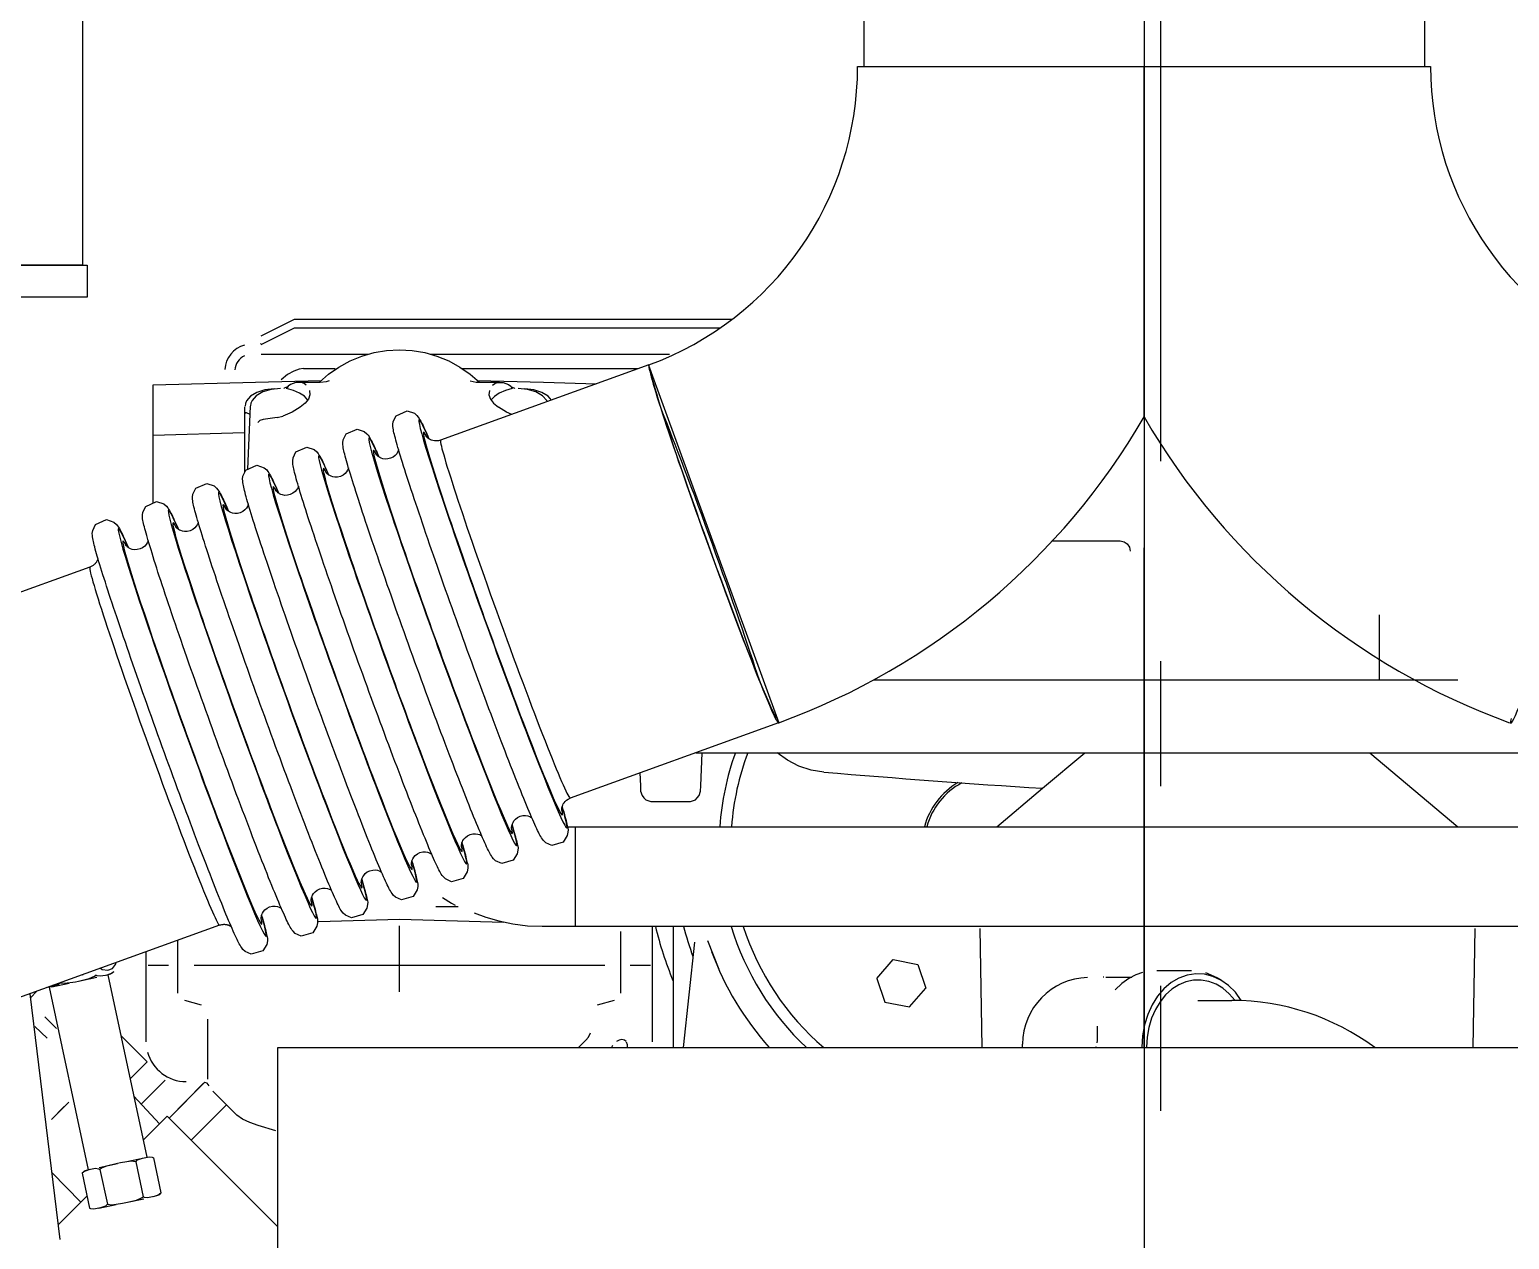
# Model space of a CAD drawing. Extents: x 33214 to 95067, y 8279 to 51908.
# Drawn here: x 63756.9 to 64201, y 12993.3 to 13356.5 of the extents above; entities that cross this region are included whole.
import ezdxf

# ---------------------------------------------------------------- set-up
doc = ezdxf.new("R2010")
doc.units = 0
doc.header["$LTSCALE"] = 300
doc.header["$MEASUREMENT"] = 0
doc.linetypes.add('DASHDOT', pattern=[1, 0.5, -0.25, 0, -0.25])
doc.linetypes.add('PHANTOM', pattern=[2.1, 1.25, -0.2, 0.125, -0.2, 0.125, -0.2])
doc.layers.get('0').update_dxf_attribs({"linetype": 'CONTINUOUS'})
for name, color, linetype in [('GENERATORSETT', 1, 'CONTINUOUS'), ('S0CO1', 1, 'CONTINUOUS'), ('S0PH1', 1, 'PHANTOM')]:
    doc.layers.add(name, color=color, linetype=linetype)

# ---------------------------------------------------------------- blocks, each defined once
blk = doc.blocks.new('HOVEDMOTOR-CENTER')
at = {"color": 1, "linetype": 'Continuous'}
for p, q in [((110, 997.5), (120, 1002.5)), ((110, 994.9), (120, 999.9)), ((120, 1002.5), (251.39, 1002.5)), ((120, 999.9), (247.77, 999.9)), ((110, 992), (142.04, 992)), ((160.91, 992), (232.5, 992)), ((122.67, 987.66), (132.17, 987.66)), ((170.39, 987.66), (223.16, 987.66)), ((77.57, 982.76), (108.27, 983.56)), ((77.57, 967.72), (77.57, 982.76)), ((108.27, 983.56), (128, 984.07)), ((121.41, 983.58), (127.74, 983.58)), ((174.95, 984.07), (194.68, 983.56)), ((175.21, 983.58), (181.54, 983.58)), ((194.68, 983.56), (210.68, 983.14)), ((105.12, 956.49), (105.12, 976.16)), ((105.97, 957.46), (106.8, 976.43)), ((77.57, 967.72), (104.86, 968.47)), ((77.57, 948.54), (77.57, 967.72)), ((77.57, 947.31), (77.57, 948.54)), ((347.49, 935.95), (367.81, 935.95)), ((445.62, 894.23), (445.62, 913.77)), ((293.85, 894.23), (469.16, 894.23)), ((240.44, 872.36), (503.02, 872.36)), ((241.96, 862.44), (242.33, 872.36)), ((344.53, 861.68), (357.23, 872.36)), ((442.78, 872.36), (469.21, 850.15)), ((223.66, 866.28), (223.8, 862.44)), ((330.79, 850.15), (344.51, 861.68)), ((226.9, 857.76), (238.86, 857.76)), ((201.93, 850.15), (548.24, 850.15)), ((162.39, 826.19), (169.11, 826.19)), ((127.21, 821.72), (151.48, 822.35)), ((151.48, 822.35), (182.78, 821.53)), ((151.48, 808.61), (151.48, 820.35)), ((194.36, 820.24), (581.42, 820.24)), ((217.98, 808.61), (217.98, 818.66)), ((227.48, 808.61), (227.48, 820.24)), ((233.72, 783.86), (233.72, 820.24)), ((325.66, 819.55), (326.25, 783.86)), ((473.76, 783.86), (474.34, 819.55)), ((84.98, 808.61), (84.98, 816.08)), ((236.78, 783.86), (240.11, 815.53)), ((244, 815.94), (247.37, 807.39)), ((75.48, 808.61), (75.48, 812.64)), ((75.48, 802.69), (75.48, 808.61)), ((76.08, 808.61), (82.18, 808.61)), ((84.98, 800.15), (84.98, 808.61)), ((89.84, 808.61), (151.48, 808.61)), ((89.84, 808.61), (151.48, 808.61)), ((151.48, 800.61), (151.48, 808.61)), ((151.48, 808.61), (213.11, 808.61)), ((151.48, 808.61), (213.11, 808.61)), ((217.98, 800.15), (217.98, 808.61)), ((220.77, 808.61), (225.83, 808.61)), ((220.77, 808.61), (226.86, 808.61)), ((227.48, 802.69), (227.48, 808.61)), ((294.76, 804.59), (299.69, 810.25)), ((299.69, 810.25), (307.05, 808.82)), ((307.05, 808.82), (309.5, 801.72)), ((55.18, 803.81), (60.63, 804.97)), ((56.34, 805.62), (56.59, 805.8)), ((63.98, 805.68), (75.62, 750.91)), ((294.76, 804.59), (297.2, 797.49)), ((363.53, 805), (371.31, 805)), ((378.77, 807), (389.24, 807)), ((40.59, 800.01), (49.59, 726.25)), ((40.73, 798.81), (42.7, 800.77)), ((46.37, 801.94), (58.02, 747.17)), ((47.13, 802.1), (52.32, 803.21)), ((75.48, 785.61), (75.48, 802.69)), ((227.48, 785.61), (227.48, 802.69)), ((304.57, 796.06), (309.5, 801.72)), ((86.93, 798.09), (92.02, 796.72)), ((210.93, 796.72), (216.02, 798.09)), ((297.2, 797.49), (304.57, 796.06)), ((391.17, 798), (401.35, 798)), ((45.02, 793.05), (48.59, 789.55)), ((45.02, 793.05), (48.59, 789.55)), ((93.98, 774.32), (93.98, 792.36)), ((42.1, 790.12), (45.71, 786.67)), ((42.1, 790.12), (45.71, 786.67)), ((67.86, 787.44), (75.76, 779.54)), ((67.86, 787.44), (75.76, 779.54)), ((205.21, 783.86), (207.45, 786.1)), ((338.53, 783.86), (338.53, 784.86)), ((70.63, 774.42), (75.76, 779.54)), ((73.97, 766.84), (81.21, 774.08)), ((73.97, 766.84), (81.21, 774.08)), ((82.38, 762.63), (92.93, 773.34)), ((82.38, 762.63), (92.71, 773.19)), ((71.73, 769.25), (79.43, 760.99)), ((95.44, 770.78), (102.68, 763.54)), ((47.08, 762.28), (50.9, 766.1)), ((48.06, 763.27), (52.22, 767.42)), ((88.98, 756.04), (99.58, 766.64)), ((74.52, 756.08), (81.73, 763.28)), ((81.73, 763.28), (115, 730.01)), ((69.68, 749.65), (74.87, 750.75)), ((77.68, 750.69), (79.91, 740.21)), ((47.13, 746.38), (55.85, 737.4)), ((61.36, 747.88), (66.82, 749.04)), ((61.59, 747.27), (63.82, 736.79)), ((72.32, 749.55), (74.55, 739.07)), ((56.22, 746.13), (58.45, 735.65)), ((49.06, 730.61), (57.69, 739.24)), ((69.32, 737.3), (74.77, 738.46)), ((61.27, 735.59), (66.45, 736.69))]:
    blk.add_line(p, q, dxfattribs=at)
at = {"color": 1}
for p, q in [((226.3, 988.8), (163.85, 966.19)), ((226.29, 988.69), (265.35, 881.37)), ((58.59, 928.08), (-3.91, 905.46)), ((265.26, 881.34), (202.76, 858.71)), ((97.49, 820.61), (34.99, 797.98))]:
    blk.add_line(p, q, dxfattribs=at).dxf.unprotected_set("ltscale", 0)
at = {"color": 1, "linetype": 'DASHDOT'}
blk.add_line((375, 783.86), (375, 966.95), dxfattribs=at)
at = {"color": 1}
for p, q in [((115, 583.86), (115, 783.86)), ((115, 783.86), (635, 783.86))]:
    blk.add_line(p, q, dxfattribs=at)
blk.add_lwpolyline([(-260.18, 1018.69), (57.75, 1018.69), (57.75, 1009.12), (-260.18, 1009.12)], close=True, dxfattribs=at)
at = {"color": 1, "linetype": 'Continuous'}
for points in [[(109.82, 995), (110, 995.18)], [(127.48, 983.58), (130.22, 985.97), (133.33, 988.15), (136.67, 989.97), (140.2, 991.42), (143.88, 992.47), (147.65, 993.1), (151.48, 993.32), (155.3, 993.1), (159.08, 992.47), (162.75, 991.42), (166.28, 989.97), (169.62, 988.15), (172.73, 985.97), (175.47, 983.58)], [(122.67, 987.66), (121.35, 987.51), (119.8, 986.95), (117.91, 985.87), (115.99, 984.26)], [(115.79, 981.66), (113.02, 981.4), (110.51, 980.67), (108.52, 979.53), (107.24, 978.09), (106.91, 977.31), (106.8, 976.5)], [(117.85, 982.17), (116.93, 981.8), (116.78, 981.66)], [(123.53, 982.67), (122.87, 983.2), (122.1, 983.5), (120.37, 983.48), (118.75, 982.89), (118.04, 982.38), (117.59, 981.66)], [(123.99, 978.2), (122.95, 979.36), (121.49, 980.35), (119.67, 981.13), (117.59, 981.66)], [(127.74, 983.58), (129.56, 983.79), (130.48, 984.1)], [(172.72, 983.97), (174.53, 983.61), (175.32, 983.58)], [(185.37, 981.66), (183.28, 981.13), (181.46, 980.35), (180, 979.35), (178.96, 978.19)], [(179.42, 982.67), (180.08, 983.2), (180.85, 983.5), (182.58, 983.48), (184.2, 982.89), (184.91, 982.38), (185.37, 981.66)], [(185.1, 982.17), (186.02, 981.8), (186.17, 981.66)], [(195.84, 977.77), (195.71, 978.09), (194.43, 979.53), (192.44, 980.67), (189.93, 981.4), (187.16, 981.66)], [(113.84, 981.58), (111.13, 981.29), (108.7, 980.54), (106.79, 979.41), (105.56, 977.99), (105.24, 977.22), (105.14, 976.43)], [(124.46, 981.1), (124.61, 979.79), (124.18, 978.51), (123.2, 977.26), (121.73, 976.09)], [(178.49, 981.1), (178.34, 979.79), (178.77, 978.51), (179.75, 977.26), (181.22, 976.09)], [(197.17, 978.25), (196.17, 979.41), (194.25, 980.54), (191.82, 981.29), (189.11, 981.58)], [(106.69, 973.92), (105.58, 974.41), (105.21, 974.37), (105.14, 974.22)], [(114.75, 972.99), (110.59, 972.44), (109.62, 972.14), (109, 971.51)], [(114.75, 972.99), (116.45, 973.4)], [(121.73, 976.09), (119.28, 974.64), (116.45, 973.4)], [(185.26, 973.94), (183.67, 974.64), (181.22, 976.09)], [(367.81, 935.95), (368.98, 935.71), (369.96, 935.04), (370.61, 934.04), (370.81, 932.88)], [(278.83, 866.56), (275.03, 867.17), (271.38, 868.37), (267.94, 870.11), (264.82, 872.36)], [(223.8, 862.44), (223.88, 860.79)], [(241.88, 860.79), (241.96, 862.44)], [(223.88, 860.79), (224.34, 859.55), (224.85, 858.78), (225.42, 858.25), (226.9, 857.76)], [(238.86, 857.76), (240.34, 858.25), (240.9, 858.78), (241.42, 859.55), (241.87, 860.79)], [(164.43, 828.91), (167.07, 827.17), (168.18, 826.58)], [(173.96, 824.25), (177.42, 823), (181.3, 821.88), (185.49, 821), (189.89, 820.42), (194.36, 820.24)], [(61.79, 807.68), (62.25, 807.31), (63.93, 807.05), (65.33, 807.58), (66.29, 808.73), (66.43, 809.36)], [(55.18, 803.81), (58.4, 804.58), (59.95, 805.25), (60.41, 805.58)], [(63.22, 805.52), (61.69, 805.26), (60.79, 805.38), (60.41, 805.58)], [(65.77, 806.72), (65.25, 806.17), (63.68, 805.62), (63.23, 805.52)], [(63.54, 805.59), (64.8, 806), (65.77, 806.72)], [(362.87, 804.96), (362.69, 804.97)], [(374.56, 806.33), (372.48, 805.69), (370.38, 804.61), (368.32, 803.1), (366.34, 801.2)], [(404.17, 798), (402.38, 800.43), (400.33, 802.47), (398.06, 804.08), (395.64, 805.21), (393.1, 805.86), (390.52, 805.98), (387.96, 805.6), (385.47, 804.7), (383.12, 803.33), (380.95, 801.5), (379.03, 799.25), (377.39, 796.66), (376.07, 793.76), (375.1, 790.64), (374.52, 787.36), (374.32, 784), (374.33, 783.86)], [(402.28, 798), (400.57, 799.99), (398.66, 801.63), (396.58, 802.88), (394.38, 803.71), (392.12, 804.12), (389.83, 804.08), (387.57, 803.6), (385.39, 802.69), (383.34, 801.37), (381.46, 799.66), (379.79, 797.62), (378.37, 795.27), (377.24, 792.68), (376.41, 789.89), (375.9, 786.98), (375.73, 784), (375.74, 783.86)], [(393.46, 806.33), (396.84, 804.92), (398.15, 804.15)], [(47.13, 802.1), (45.7, 801.86)], [(49.68, 803.3), (49.15, 802.75), (47.59, 802.2), (47.13, 802.1)], [(49.68, 803.3), (51, 803.14), (54.27, 803.62), (55.18, 803.81)], [(207.45, 786.1), (208.23, 786.98), (208.79, 788.31)], [(219.57, 785.62), (219, 786.11), (218.27, 786.27), (217.4, 786.06), (216.6, 785.62)], [(360.96, 786), (361.01, 790.23)], [(215.48, 784.49), (215.18, 783.86)], [(219.56, 785.61), (219.87, 784.78), (219.79, 783.87)], [(360.55, 783.91), (360.62, 784.09)], [(360.56, 783.86), (360.68, 784.13)], [(360.91, 785.27), (360.96, 786)], [(94.38, 772.35), (93.76, 773.13), (93.12, 773.35), (92.93, 773.34)], [(114.43, 758.86), (109.09, 760.44), (106.6, 761.32), (104.39, 762.33), (102.68, 763.54)], [(72.32, 749.55), (72.85, 750.1), (74.41, 750.65), (74.87, 750.75)], [(74.87, 750.75), (76.4, 751.01), (77.31, 750.89), (77.68, 750.69)], [(56.22, 746.13), (56.75, 746.68), (58.32, 747.23), (58.77, 747.33)], [(58.46, 747.26), (57.2, 746.85), (56.22, 746.13)], [(58.78, 747.33), (60.3, 747.59), (61.21, 747.47), (61.59, 747.27)], [(66.82, 749.04), (63.6, 748.27), (62.05, 747.6), (61.59, 747.27)], [(72.32, 749.55), (71, 749.71), (67.73, 749.23), (66.82, 749.04)], [(69.32, 737.3), (72.54, 738.07), (74.09, 738.74), (74.55, 739.07)], [(77.36, 739.01), (75.83, 738.75), (74.92, 738.87), (74.55, 739.07)], [(79.91, 740.21), (79.39, 739.66), (77.82, 739.11), (77.36, 739.01)], [(77.68, 739.08), (78.94, 739.49), (79.91, 740.21)], [(61.27, 735.59), (59.74, 735.33), (58.83, 735.45), (58.45, 735.65)], [(63.82, 736.79), (63.29, 736.24), (61.72, 735.69), (61.27, 735.59)], [(63.82, 736.79), (65.14, 736.63), (68.41, 737.11), (69.32, 737.3)]]:
    blk.add_lwpolyline(points, dxfattribs=at)
at = {"color": 1}
for points in [[(200.34, 856.16), (200.57, 855.35), (200.79, 854.58), (200.99, 853.86), (201.18, 853.19), (201.34, 852.57), (201.49, 851.98), (201.62, 851.44), (201.74, 850.94), (201.84, 850.47), (201.95, 850.08), (202.06, 849.71), (202.11, 849.24), (202.07, 848.55), (201.88, 847.48), (200.68, 845.52), (197.22, 844.53), (195.41, 845.34), (194.75, 845.97), (194.39, 846.42), (194.13, 846.81), (193.89, 847.21), (193.66, 847.61), (193.44, 848.03), (193.21, 848.49), (192.96, 849), (192.7, 849.55), (192.43, 850.14), (192.13, 850.79), (191.83, 851.47), (191.5, 852.21), (191.16, 852.99), (190.81, 853.82), (190.44, 854.7), (190.05, 855.62), (189.65, 856.58), (189.23, 857.59), (188.8, 858.64), (188.36, 859.74), (187.9, 860.87), (187.42, 862.05), (186.94, 863.27), (186.44, 864.53), (185.93, 865.82), (185.4, 867.15), (184.87, 868.52), (184.32, 869.92), (183.77, 871.36), (183.2, 872.83), (182.62, 874.32), (182.04, 875.85), (181.44, 877.41), (180.84, 878.99), (180.23, 880.6), (179.61, 882.23), (178.99, 883.89), (178.36, 885.56), (177.72, 887.26), (177.08, 888.98), (176.44, 890.71), (175.79, 892.45), (175.14, 894.22), (174.48, 895.99), (173.83, 897.77), (173.17, 899.57), (172.51, 901.37), (171.85, 903.17), (171.19, 904.99), (170.53, 906.8), (169.87, 908.62), (169.22, 910.43), (168.57, 912.25), (167.92, 914.06), (167.27, 915.86), (166.63, 917.66), (165.99, 919.45), (165.36, 921.23), (164.73, 923), (164.11, 924.76), (163.5, 926.5), (162.89, 928.23), (162.29, 929.94), (161.7, 931.63), (161.12, 933.3), (160.55, 934.95), (159.99, 936.58), (159.44, 938.18), (158.9, 939.76), (158.38, 941.31), (157.86, 942.83), (157.36, 944.32), (156.86, 945.78), (156.39, 947.2), (155.92, 948.6), (155.47, 949.95), (155.04, 951.28), (154.61, 952.56), (154.21, 953.81), (153.82, 955.02), (153.44, 956.18), (153.08, 957.31), (152.74, 958.39), (152.41, 959.44), (152.11, 960.43), (151.81, 961.39), (151.54, 962.3), (151.28, 963.16), (151.04, 963.98), (150.82, 964.75), (150.61, 965.48), (150.43, 966.16), (150.26, 966.79), (150.11, 967.38), (149.97, 967.93), (149.85, 968.42), (149.75, 968.89), (149.67, 969.33), (149.6, 969.79), (149.55, 970.28), (149.54, 970.85), (149.64, 971.76), (150.52, 973.54), (153.81, 974.99), (155.99, 974.25), (156.75, 973.58), (157.13, 973.11), (157.41, 972.71), (157.64, 972.33), (157.86, 971.93), (158.09, 971.51), (158.32, 971.05), (158.57, 970.55), (158.83, 970.01), (159.1, 969.42), (159.39, 968.79), (159.7, 968.11), (160.02, 967.38), (160.35, 966.6)], [(185.3, 850.71), (185.54, 849.9), (185.76, 849.14), (185.96, 848.42), (186.14, 847.75), (186.31, 847.12), (186.45, 846.54), (186.59, 846), (186.7, 845.49), (186.8, 845.02), (186.91, 844.64), (187.02, 844.27), (187.08, 843.8), (187.04, 843.1), (186.84, 842.04), (185.64, 840.08), (182.18, 839.09), (180.37, 839.9), (179.71, 840.52), (179.35, 840.98), (179.09, 841.37), (178.85, 841.76), (178.62, 842.16), (178.4, 842.59), (178.17, 843.05), (177.93, 843.55), (177.66, 844.1), (177.39, 844.7), (177.1, 845.34), (176.79, 846.03), (176.46, 846.77), (176.13, 847.55), (175.77, 848.38), (175.4, 849.25), (175.01, 850.17), (174.61, 851.14), (174.2, 852.15), (173.76, 853.2), (173.32, 854.29), (172.86, 855.43), (172.39, 856.61), (171.9, 857.83), (171.4, 859.08), (170.89, 860.38), (170.37, 861.71), (169.83, 863.08), (169.29, 864.48), (168.73, 865.91), (168.16, 867.38), (167.59, 868.88), (167, 870.41), (166.41, 871.96), (165.8, 873.55), (165.19, 875.16), (164.58, 876.79), (163.95, 878.44), (163.32, 880.12), (162.69, 881.82), (162.05, 883.53), (161.4, 885.26), (160.75, 887.01), (160.1, 888.77), (159.45, 890.54), (158.79, 892.33), (158.13, 894.12), (157.47, 895.92), (156.81, 897.73), (156.15, 899.54), (155.49, 901.36), (154.84, 903.17), (154.18, 904.99), (153.53, 906.8), (152.88, 908.61), (152.23, 910.42), (151.59, 912.22), (150.95, 914.01), (150.32, 915.79), (149.69, 917.56), (149.07, 919.32), (148.46, 921.06), (147.85, 922.79), (147.26, 924.5), (146.67, 926.19), (146.09, 927.86), (145.52, 929.51), (144.96, 931.14), (144.4, 932.74), (143.87, 934.31), (143.34, 935.86), (142.82, 937.38), (142.32, 938.87), (141.83, 940.33), (141.35, 941.76), (140.88, 943.15), (140.43, 944.51), (140, 945.83), (139.58, 947.12), (139.17, 948.36), (138.78, 949.57), (138.4, 950.74), (138.05, 951.87), (137.7, 952.95), (137.38, 953.99), (137.07, 954.99), (136.78, 955.94), (136.5, 956.85), (136.24, 957.72), (136, 958.54), (135.78, 959.31), (135.58, 960.03), (135.39, 960.71), (135.22, 961.35), (135.07, 961.94), (134.93, 962.49), (134.82, 962.98), (134.71, 963.44), (134.63, 963.89), (134.56, 964.35), (134.52, 964.83), (134.5, 965.41), (134.61, 966.31), (135.48, 968.09), (138.77, 969.54), (140.95, 968.81), (141.71, 968.14), (142.1, 967.67), (142.37, 967.27), (142.61, 966.88), (142.83, 966.49), (143.05, 966.07), (143.28, 965.61), (143.53, 965.11), (143.79, 964.57), (144.06, 963.98), (144.35, 963.34), (144.66, 962.66), (144.98, 961.93), (145.32, 961.16)], [(170.26, 845.27), (170.5, 844.46), (170.72, 843.69), (170.92, 842.97), (171.1, 842.3), (171.27, 841.68), (171.42, 841.1), (171.55, 840.55), (171.66, 840.05), (171.76, 839.58), (171.87, 839.19), (171.98, 838.83), (172.04, 838.36), (172, 837.66), (171.8, 836.6), (170.6, 834.64), (167.14, 833.64), (165.33, 834.45), (164.67, 835.08), (164.31, 835.53), (164.05, 835.93), (163.81, 836.32), (163.59, 836.72), (163.36, 837.15), (163.13, 837.6), (162.89, 838.11), (162.63, 838.66), (162.35, 839.26), (162.06, 839.9), (161.75, 840.59), (161.43, 841.32), (161.09, 842.1), (160.73, 842.93), (160.36, 843.81), (159.98, 844.73), (159.57, 845.69), (159.16, 846.7), (158.73, 847.75), (158.28, 848.85), (157.82, 849.99), (157.35, 851.16), (156.86, 852.38), (156.36, 853.64), (155.85, 854.93), (155.33, 856.27), (154.79, 857.63), (154.25, 859.04), (153.69, 860.47), (153.12, 861.94), (152.55, 863.44), (151.96, 864.96), (151.37, 866.52), (150.76, 868.1), (150.15, 869.71), (149.54, 871.34), (148.91, 873), (148.28, 874.68), (147.65, 876.37), (147.01, 878.09), (146.36, 879.82), (145.71, 881.57), (145.06, 883.33), (144.41, 885.1), (143.75, 886.89), (143.09, 888.68), (142.43, 890.48), (141.77, 892.29), (141.12, 894.1), (140.46, 895.91), (139.8, 897.73), (139.14, 899.54), (138.49, 901.36), (137.84, 903.17), (137.19, 904.97), (136.55, 906.77), (135.91, 908.56), (135.28, 910.35), (134.66, 912.12), (134.04, 913.87), (133.42, 915.62), (132.82, 917.34), (132.22, 919.05), (131.63, 920.75), (131.05, 922.42), (130.48, 924.07), (129.92, 925.69), (129.37, 927.29), (128.83, 928.87), (128.3, 930.42), (127.78, 931.94), (127.28, 933.43), (126.79, 934.89), (126.31, 936.31), (125.85, 937.71), (125.4, 939.07), (124.96, 940.39), (124.54, 941.67), (124.13, 942.92), (123.74, 944.13), (123.37, 945.3), (123.01, 946.42), (122.66, 947.51), (122.34, 948.55), (122.03, 949.55), (121.74, 950.5), (121.46, 951.41), (121.21, 952.27), (120.97, 953.09), (120.74, 953.86), (120.54, 954.59), (120.35, 955.27), (120.18, 955.91), (120.03, 956.5), (119.9, 957.04), (119.78, 957.54), (119.68, 958), (119.59, 958.45), (119.53, 958.9), (119.48, 959.39), (119.46, 959.96), (119.57, 960.87), (120.44, 962.65), (123.74, 964.1), (125.91, 963.36), (126.67, 962.69), (127.06, 962.22), (127.33, 961.82), (127.57, 961.44), (127.79, 961.05), (128.01, 960.62), (128.25, 960.16), (128.49, 959.66), (128.75, 959.12), (129.03, 958.53), (129.32, 957.9), (129.62, 957.22), (129.94, 956.49), (130.28, 955.72)], [(163.85, 966.19), (163.21, 966.02), (162.59, 965.95), (162.02, 965.98), (161.54, 966.08), (161.14, 966.2), (160.82, 966.34), (160.56, 966.48), (160.35, 966.6), (160.18, 966.72), (160.05, 966.83), (159.94, 966.92), (159.85, 967.01), (159.78, 967.08), (159.72, 967.14), (159.67, 967.19), (159.64, 967.24), (159.6, 967.28), (159.58, 967.31), (159.56, 967.34), (159.54, 967.36), (159.53, 967.37), (159.53, 967.38), (159.52, 967.39), (159.52, 967.39)], [(151.24, 963.3), (151.13, 962.98), (150.95, 962.6), (150.66, 962.13), (150.22, 961.63), (149.6, 961.13), (148.81, 960.74), (147.96, 960.54), (147.16, 960.52), (146.5, 960.63), (145.99, 960.8), (145.6, 960.99), (145.31, 961.16), (145.1, 961.32), (144.94, 961.45), (144.81, 961.56), (144.72, 961.66), (144.65, 961.73), (144.6, 961.8), (144.56, 961.85), (144.53, 961.88), (144.51, 961.91), (144.49, 961.93), (144.49, 961.94), (144.48, 961.94)], [(155.22, 839.82), (155.46, 839.01), (155.68, 838.25), (155.88, 837.53), (156.06, 836.86), (156.23, 836.23), (156.38, 835.65), (156.51, 835.11), (156.62, 834.6), (156.72, 834.14), (156.83, 833.75), (156.94, 833.38), (157, 832.91), (156.96, 832.21), (156.76, 831.15), (155.56, 829.19), (152.1, 828.2), (150.29, 829.01), (149.63, 829.64), (149.27, 830.09), (149.01, 830.48), (148.77, 830.87), (148.55, 831.28), (148.33, 831.7), (148.1, 832.16), (147.85, 832.66), (147.59, 833.22), (147.31, 833.81), (147.02, 834.45), (146.71, 835.14), (146.39, 835.88), (146.05, 836.66), (145.69, 837.49), (145.32, 838.36), (144.94, 839.28), (144.54, 840.25), (144.12, 841.26), (143.69, 842.31), (143.24, 843.41), (142.78, 844.54), (142.31, 845.72), (141.82, 846.94), (141.33, 848.2), (140.81, 849.49), (140.29, 850.82), (139.76, 852.19), (139.21, 853.59), (138.65, 855.03), (138.09, 856.49), (137.51, 857.99), (136.92, 859.52), (136.33, 861.08), (135.73, 862.66), (135.12, 864.27), (134.5, 865.9), (133.88, 867.56), (133.25, 869.23), (132.61, 870.93), (131.97, 872.64), (131.33, 874.38), (130.68, 876.12), (130.02, 877.88), (129.37, 879.66), (128.71, 881.44), (128.06, 883.23), (127.4, 885.04), (126.74, 886.84), (126.08, 888.65), (125.42, 890.47), (124.76, 892.28), (124.11, 894.1), (123.45, 895.91), (122.8, 897.72), (122.16, 899.53), (121.51, 901.33), (120.88, 903.12), (120.24, 904.9), (119.62, 906.67), (119, 908.43), (118.38, 910.17), (117.78, 911.9), (117.18, 913.61), (116.59, 915.3), (116.01, 916.97), (115.44, 918.62), (114.88, 920.25), (114.33, 921.85), (113.79, 923.43), (113.26, 924.98), (112.75, 926.5), (112.24, 927.99), (111.75, 929.44), (111.27, 930.87), (110.81, 932.26), (110.36, 933.62), (109.92, 934.94), (109.5, 936.23), (109.09, 937.48), (108.7, 938.68), (108.33, 939.85), (107.97, 940.98), (107.63, 942.06), (107.3, 943.11), (106.99, 944.1), (106.7, 945.06), (106.42, 945.97), (106.17, 946.83), (105.93, 947.65), (105.71, 948.42), (105.5, 949.15), (105.31, 949.83), (105.15, 950.46), (104.99, 951.05), (104.86, 951.6), (104.74, 952.09), (104.64, 952.55), (104.55, 953), (104.49, 953.46), (104.44, 953.95), (104.42, 954.52), (104.53, 955.42), (105.4, 957.21), (108.7, 958.66), (110.87, 957.92), (111.64, 957.25), (112.02, 956.78), (112.3, 956.38), (112.53, 955.99), (112.75, 955.6), (112.97, 955.18), (113.21, 954.72), (113.45, 954.22), (113.71, 953.68), (113.99, 953.09), (114.28, 952.45), (114.58, 951.77), (114.9, 951.05), (115.24, 950.27)], [(136.2, 957.86), (136.09, 957.54), (135.91, 957.15), (135.62, 956.69), (135.19, 956.18), (134.56, 955.69), (133.77, 955.3), (132.92, 955.1), (132.12, 955.08), (131.46, 955.19), (130.95, 955.36), (130.56, 955.54), (130.27, 955.72), (130.06, 955.87), (129.9, 956.01), (129.78, 956.12), (129.68, 956.21), (129.61, 956.29), (129.56, 956.35), (129.52, 956.4), (129.49, 956.44), (129.47, 956.47), (129.45, 956.49), (129.45, 956.5), (129.45, 956.5)], [(140.19, 834.38), (140.42, 833.57), (140.64, 832.81), (140.84, 832.09), (141.03, 831.42), (141.19, 830.79), (141.34, 830.21), (141.47, 829.67), (141.59, 829.16), (141.68, 828.69), (141.8, 828.31), (141.9, 827.94), (141.96, 827.47), (141.92, 826.77), (141.72, 825.71), (140.52, 823.75), (137.06, 822.76), (135.26, 823.57), (134.59, 824.19), (134.24, 824.65), (133.97, 825.04), (133.74, 825.43), (133.51, 825.83), (133.29, 826.26), (133.06, 826.72), (132.81, 827.22), (132.55, 827.77), (132.27, 828.37), (131.98, 829.01), (131.67, 829.7), (131.35, 830.43), (131.01, 831.22), (130.66, 832.05), (130.29, 832.92), (129.9, 833.84), (129.5, 834.8), (129.08, 835.81), (128.65, 836.87), (128.21, 837.96), (127.75, 839.1), (127.27, 840.28), (126.79, 841.49), (126.29, 842.75), (125.78, 844.05), (125.25, 845.38), (124.72, 846.75), (124.17, 848.15), (123.62, 849.58), (123.05, 851.05), (122.47, 852.55), (121.89, 854.08), (121.29, 855.63), (120.69, 857.22), (120.08, 858.82), (119.46, 860.46), (118.84, 862.11), (118.21, 863.79), (117.57, 865.49), (116.93, 867.2), (116.29, 868.93), (115.64, 870.68), (114.99, 872.44), (114.33, 874.21), (113.68, 876), (113.02, 877.79), (112.36, 879.59), (111.7, 881.4), (111.04, 883.21), (110.38, 885.03), (109.72, 886.84), (109.07, 888.66), (108.41, 890.47), (107.76, 892.28), (107.12, 894.09), (106.48, 895.89), (105.84, 897.68), (105.21, 899.46), (104.58, 901.23), (103.96, 902.99), (103.35, 904.73), (102.74, 906.46), (102.14, 908.17), (101.55, 909.86), (100.97, 911.53), (100.4, 913.18), (99.84, 914.8), (99.29, 916.41), (98.75, 917.98), (98.22, 919.53), (97.71, 921.05), (97.2, 922.54), (96.71, 924), (96.23, 925.43), (95.77, 926.82), (95.32, 928.18), (94.88, 929.5), (94.46, 930.79), (94.06, 932.03), (93.67, 933.24), (93.29, 934.41), (92.93, 935.53), (92.59, 936.62), (92.26, 937.66), (91.95, 938.66), (91.66, 939.61), (91.39, 940.52), (91.13, 941.39), (90.89, 942.21), (90.67, 942.98), (90.46, 943.7), (90.28, 944.38), (90.11, 945.02), (89.96, 945.61), (89.82, 946.15), (89.7, 946.65), (89.6, 947.11), (89.52, 947.56), (89.45, 948.02), (89.4, 948.5), (89.38, 949.07), (89.49, 949.98), (90.37, 951.76), (93.66, 953.21), (95.83, 952.48), (96.6, 951.81), (96.98, 951.33), (97.26, 950.93), (97.49, 950.55), (97.71, 950.16), (97.94, 949.74), (98.17, 949.28), (98.42, 948.78), (98.68, 948.23), (98.95, 947.65), (99.24, 947.01), (99.55, 946.33), (99.87, 945.6), (100.2, 944.83)], [(121.16, 952.42), (121.05, 952.1), (120.87, 951.71), (120.59, 951.25), (120.15, 950.74), (119.52, 950.24), (118.73, 949.86), (117.88, 949.65), (117.08, 949.63), (116.42, 949.75), (115.91, 949.92), (115.52, 950.1), (115.24, 950.27), (115.02, 950.43), (114.86, 950.56), (114.74, 950.68), (114.65, 950.77), (114.58, 950.85), (114.52, 950.91), (114.48, 950.96), (114.45, 951), (114.43, 951.02), (114.42, 951.04), (114.41, 951.05), (114.41, 951.06)], [(125.15, 828.94), (125.38, 828.13), (125.6, 827.36), (125.8, 826.64), (125.99, 825.97), (126.15, 825.35), (126.3, 824.76), (126.43, 824.22), (126.55, 823.72), (126.65, 823.25), (126.76, 822.86), (126.87, 822.49), (126.92, 822.02), (126.88, 821.33), (126.69, 820.26), (125.49, 818.31), (122.03, 817.31), (120.22, 818.12), (119.56, 818.75), (119.2, 819.2), (118.94, 819.6), (118.7, 819.99), (118.47, 820.39), (118.25, 820.81), (118.02, 821.27), (117.78, 821.78), (117.51, 822.33), (117.24, 822.92), (116.94, 823.57), (116.64, 824.26), (116.31, 824.99), (115.97, 825.77), (115.62, 826.6), (115.25, 827.48), (114.86, 828.4), (114.46, 829.36), (114.04, 830.37), (113.61, 831.42), (113.17, 832.52), (112.71, 833.66), (112.23, 834.83), (111.75, 836.05), (111.25, 837.31), (110.74, 838.6), (110.21, 839.93), (109.68, 841.3), (109.13, 842.7), (108.58, 844.14), (108.01, 845.61), (107.43, 847.1), (106.85, 848.63), (106.25, 850.19), (105.65, 851.77), (105.04, 853.38), (104.42, 855.01), (103.8, 856.67), (103.17, 858.34), (102.53, 860.04), (101.89, 861.76), (101.25, 863.49), (100.6, 865.24), (99.95, 867), (99.29, 868.77), (98.64, 870.55), (97.98, 872.35), (97.32, 874.15), (96.66, 875.96), (96, 877.77), (95.34, 879.58), (94.69, 881.4), (94.03, 883.21), (93.38, 885.03), (92.73, 886.84), (92.08, 888.64), (91.44, 890.44), (90.8, 892.23), (90.17, 894.01), (89.54, 895.78), (88.92, 897.54), (88.31, 899.29), (87.7, 901.01), (87.1, 902.72), (86.52, 904.41), (85.94, 906.09), (85.36, 907.73), (84.8, 909.36), (84.25, 910.96), (83.71, 912.54), (83.19, 914.09), (82.67, 915.61), (82.17, 917.1), (81.67, 918.56), (81.2, 919.98), (80.73, 921.38), (80.28, 922.73), (79.85, 924.06), (79.42, 925.34), (79.02, 926.59), (78.63, 927.8), (78.25, 928.96), (77.89, 930.09), (77.55, 931.18), (77.23, 932.22), (76.92, 933.22), (76.62, 934.17), (76.35, 935.08), (76.09, 935.94), (75.85, 936.76), (75.63, 937.53), (75.43, 938.26), (75.24, 938.94), (75.07, 939.57), (74.92, 940.17), (74.78, 940.71), (74.66, 941.21), (74.56, 941.67), (74.48, 942.12), (74.41, 942.57), (74.36, 943.06), (74.35, 943.63), (74.46, 944.54), (75.33, 946.32), (78.62, 947.77), (80.8, 947.03), (81.56, 946.36), (81.95, 945.89), (82.22, 945.49), (82.45, 945.11), (82.67, 944.71), (82.9, 944.29), (83.13, 943.83), (83.38, 943.33), (83.64, 942.79), (83.91, 942.2), (84.2, 941.57), (84.51, 940.89), (84.83, 940.16), (85.16, 939.38)], [(106.13, 946.97), (106.02, 946.65), (105.84, 946.26), (105.55, 945.8), (105.11, 945.3), (104.48, 944.8), (103.7, 944.41), (102.84, 944.21), (102.05, 944.19), (101.38, 944.3), (100.87, 944.47), (100.49, 944.66), (100.2, 944.83), (99.98, 944.99), (99.82, 945.12), (99.7, 945.23), (99.61, 945.33), (99.54, 945.4), (99.48, 945.46), (99.44, 945.51), (99.41, 945.55), (99.39, 945.58), (99.38, 945.6), (99.37, 945.61), (99.37, 945.61)], [(110.11, 823.49), (110.35, 822.68), (110.57, 821.92), (110.77, 821.2), (110.95, 820.53), (111.12, 819.9), (111.26, 819.32), (111.4, 818.78), (111.51, 818.27), (111.61, 817.8), (111.72, 817.42), (111.83, 817.05), (111.89, 816.58), (111.85, 815.88), (111.65, 814.82), (110.45, 812.86), (106.99, 811.87), (105.18, 812.68), (104.52, 813.31), (104.16, 813.76), (103.9, 814.15), (103.66, 814.54), (103.43, 814.95), (103.21, 815.37), (102.98, 815.83), (102.74, 816.33), (102.48, 816.88), (102.2, 817.48), (101.91, 818.12), (101.6, 818.81), (101.28, 819.55), (100.94, 820.33), (100.58, 821.16), (100.21, 822.03), (99.82, 822.95), (99.42, 823.92), (99.01, 824.93), (98.57, 825.98), (98.13, 827.07), (97.67, 828.21), (97.2, 829.39), (96.71, 830.61), (96.21, 831.86), (95.7, 833.16), (95.18, 834.49), (94.64, 835.86), (94.1, 837.26), (93.54, 838.7), (92.97, 840.16), (92.4, 841.66), (91.81, 843.19), (91.22, 844.75), (90.61, 846.33), (90, 847.94), (89.39, 849.57), (88.76, 851.22), (88.13, 852.9), (87.5, 854.6), (86.86, 856.31), (86.21, 858.04), (85.56, 859.79), (84.91, 861.55), (84.26, 863.33), (83.6, 865.11), (82.94, 866.9), (82.28, 868.7), (81.62, 870.51), (80.96, 872.32), (80.3, 874.14), (79.65, 875.95), (78.99, 877.77), (78.34, 879.58), (77.69, 881.39), (77.04, 883.2), (76.4, 885), (75.76, 886.79), (75.13, 888.57), (74.5, 890.34), (73.88, 892.1), (73.27, 893.84), (72.66, 895.57), (72.07, 897.28), (71.48, 898.97), (70.9, 900.64), (70.33, 902.29), (69.77, 903.92), (69.22, 905.52), (68.68, 907.09), (68.15, 908.64), (67.63, 910.16), (67.13, 911.65), (66.64, 913.11), (66.16, 914.54), (65.69, 915.93), (65.24, 917.29), (64.81, 918.61), (64.39, 919.9), (63.98, 921.15), (63.59, 922.35), (63.22, 923.52), (62.86, 924.65), (62.51, 925.73), (62.19, 926.77), (61.88, 927.77), (61.59, 928.73), (61.31, 929.64), (61.05, 930.5), (60.81, 931.32), (60.59, 932.09), (60.39, 932.81), (60.2, 933.5), (60.03, 934.13), (59.88, 934.72), (59.75, 935.27), (59.63, 935.76), (59.52, 936.22), (59.44, 936.67), (59.37, 937.13), (59.33, 937.61), (59.31, 938.19), (59.42, 939.09), (60.29, 940.87), (63.58, 942.33), (65.76, 941.59), (66.52, 940.92), (66.91, 940.45), (67.18, 940.05), (67.42, 939.66), (67.64, 939.27), (67.86, 938.85), (68.1, 938.39), (68.34, 937.89), (68.6, 937.35), (68.87, 936.76), (69.16, 936.12), (69.47, 935.44), (69.79, 934.71), (70.13, 933.94)], [(91.09, 941.53), (90.98, 941.21), (90.8, 940.82), (90.51, 940.36), (90.07, 939.85), (89.45, 939.36), (88.66, 938.97), (87.81, 938.77), (87.01, 938.75), (86.35, 938.86), (85.83, 939.03), (85.45, 939.21), (85.16, 939.39), (84.95, 939.54), (84.79, 939.68), (84.66, 939.79), (84.57, 939.88), (84.5, 939.96), (84.45, 940.02), (84.4, 940.07), (84.37, 940.11), (84.35, 940.14), (84.34, 940.15), (84.33, 940.17), (84.33, 940.17)], [(76.05, 936.08), (75.94, 935.77), (75.76, 935.38), (75.47, 934.92), (75.03, 934.41), (74.41, 933.91), (73.62, 933.52), (72.77, 933.32), (71.97, 933.3), (71.31, 933.41), (70.8, 933.58), (70.41, 933.77), (70.12, 933.94), (69.91, 934.1), (69.75, 934.23), (69.63, 934.34), (69.53, 934.44), (69.46, 934.51), (69.41, 934.58), (69.37, 934.63), (69.34, 934.66), (69.32, 934.69), (69.3, 934.71), (69.3, 934.72), (69.29, 934.72)], [(61.01, 930.64), (60.99, 930.57), (60.96, 930.49), (60.94, 930.41), (60.9, 930.32), (60.87, 930.23), (60.82, 930.14), (60.78, 930.04), (60.72, 929.93), (60.66, 929.83), (60.6, 929.71), (60.52, 929.59), (60.44, 929.47), (60.34, 929.35), (60.24, 929.22), (60.12, 929.09), (60, 928.97), (59.86, 928.84), (59.71, 928.71), (59.55, 928.59), (59.37, 928.47), (59.19, 928.36), (59, 928.26), (58.8, 928.16), (58.59, 928.08)], [(200.2, 855.02), (200.2, 855.02), (200.2, 855.03), (200.2, 855.04), (200.2, 855.06), (200.19, 855.08), (200.19, 855.12), (200.19, 855.16), (200.19, 855.21), (200.19, 855.27), (200.19, 855.34), (200.2, 855.42), (200.21, 855.53), (200.23, 855.65), (200.25, 855.79), (200.28, 855.96), (200.34, 856.15), (200.41, 856.39), (200.52, 856.66), (200.68, 856.97), (200.91, 857.32), (201.22, 857.7), (201.64, 858.08), (202.16, 858.44), (202.76, 858.71)], [(185.16, 849.58), (185.16, 849.58), (185.16, 849.59), (185.16, 849.62), (185.15, 849.65), (185.15, 849.7), (185.15, 849.76), (185.15, 849.84), (185.16, 849.95), (185.17, 850.08), (185.19, 850.25), (185.23, 850.45), (185.3, 850.71), (185.4, 851.03), (185.58, 851.41), (185.87, 851.88), (186.31, 852.38), (186.93, 852.88), (187.72, 853.27), (188.57, 853.47), (189.37, 853.49), (190.03, 853.39), (190.55, 853.22), (190.93, 853.03), (191.22, 852.86)], [(170.12, 844.13), (170.12, 844.14), (170.12, 844.15), (170.12, 844.17), (170.12, 844.21), (170.11, 844.25), (170.11, 844.32), (170.12, 844.4), (170.12, 844.51), (170.13, 844.64), (170.16, 844.8), (170.19, 845.01), (170.26, 845.26), (170.37, 845.58), (170.55, 845.97), (170.83, 846.43), (171.27, 846.94), (171.89, 847.43), (172.68, 847.82), (173.53, 848.03), (174.33, 848.05), (174.99, 847.94), (175.51, 847.77), (175.9, 847.59), (176.18, 847.41)], [(155.09, 838.69), (155.08, 838.69), (155.08, 838.71), (155.08, 838.73), (155.08, 838.76), (155.08, 838.81), (155.08, 838.87), (155.08, 838.96), (155.08, 839.06), (155.1, 839.19), (155.12, 839.36), (155.16, 839.56), (155.22, 839.82), (155.33, 840.14), (155.51, 840.53), (155.79, 840.99), (156.23, 841.49), (156.86, 841.99), (157.64, 842.38), (158.49, 842.59), (159.29, 842.61), (159.96, 842.5), (160.47, 842.33), (160.86, 842.14), (161.15, 841.97)], [(140.05, 833.25), (140.05, 833.25), (140.05, 833.26), (140.04, 833.28), (140.04, 833.32), (140.04, 833.37), (140.04, 833.43), (140.04, 833.51), (140.05, 833.62), (140.06, 833.75), (140.08, 833.91), (140.12, 834.12), (140.18, 834.38), (140.29, 834.7), (140.47, 835.08), (140.76, 835.54), (141.19, 836.05), (141.82, 836.55), (142.6, 836.94), (143.46, 837.14), (144.25, 837.16), (144.92, 837.05), (145.43, 836.88), (145.82, 836.7), (146.11, 836.52)], [(125.01, 827.8), (125.01, 827.81), (125.01, 827.82), (125.01, 827.84), (125, 827.87), (125, 827.92), (125, 827.99), (125, 828.07), (125.01, 828.17), (125.02, 828.31), (125.04, 828.47), (125.08, 828.68), (125.14, 828.93), (125.25, 829.25), (125.43, 829.64), (125.72, 830.1), (126.16, 830.61), (126.78, 831.1), (127.57, 831.49), (128.42, 831.7), (129.22, 831.72), (129.88, 831.61), (130.4, 831.44), (130.78, 831.26), (131.07, 831.08)], [(109.97, 822.36), (109.97, 822.36), (109.97, 822.37), (109.97, 822.4), (109.97, 822.43), (109.96, 822.48), (109.96, 822.54), (109.96, 822.62), (109.97, 822.73), (109.98, 822.86), (110, 823.03), (110.04, 823.23), (110.11, 823.49), (110.22, 823.81), (110.4, 824.19), (110.68, 824.66), (111.12, 825.16), (111.74, 825.66), (112.53, 826.05), (113.38, 826.26), (114.18, 826.28), (114.84, 826.17), (115.36, 826), (115.74, 825.81), (116.03, 825.64)], [(97.49, 820.61), (97.71, 820.68), (97.92, 820.73), (98.13, 820.78), (98.35, 820.81), (98.56, 820.83), (98.76, 820.84), (98.96, 820.84), (99.14, 820.83), (99.32, 820.81), (99.49, 820.79), (99.65, 820.76), (99.81, 820.72), (99.95, 820.68), (100.08, 820.64), (100.21, 820.6), (100.32, 820.55), (100.43, 820.51), (100.53, 820.46), (100.62, 820.41), (100.71, 820.37), (100.79, 820.32), (100.86, 820.28), (100.93, 820.24), (100.99, 820.19)]]:
    blk.add_lwpolyline(points, dxfattribs=at).dxf.unprotected_set("ltscale", 0)
at = {"color": 1, "linetype": 'Continuous'}
for centre, radius, start, end in [((107.09, 987), 8, 105.157, 177), ((107.09, 987), 5, 114.73, 177), ((330.45, 844.36), 83, 160.2888, 175.999), ((330.45, 844.36), 79.5, 159.3825, 175.8225), ((533.94, 3858.26), 3002.56, 265.12599, 266.38314), ((330.45, 844.36), 22.17, 120.8339, 164.8559), ((330.45, 844.36), 21.5, 118.1978, 164.3737), ((-14371.36, 835.56), 14575.69, 359.939769, 0.057361), ((330.45, 844.36), 104.93, 193.2915, 202.6266), ((330.45, 844.36), 96.73, 194.4418, 200.0751), ((330.45, 844.36), 83, 196.8964, 226.7968), ((330.45, 844.36), 79.5, 197.6642, 229.5544), ((330.45, 844.36), 91, 200.3794, 221.6707), ((358.53, 784.86), 20, 91.5016, 179.9984), ((401.35, 726), 72, 53.4759, 90), ((87.48, 785.61), 12, 194.9944, 269.9762)]:
    blk.add_arc(centre, radius, start, end, dxfattribs=at)
at = {"color": 1}
for centre, start, end in [((193.65, 1078.38), 290, 329.8842), ((556.35, 1078.38), 210.1158, 250)]:
    blk.add_arc(centre, 209.65, start, end, dxfattribs=at).dxf.unprotected_set("ltscale", 0)
for centre, major_axis, ratio, start_param, end_param in [((504.56, 934.95), (19.51, 53.72), 0.029851, 2.924735, 6.488389), ((245.81, 935.08), (19.45, -53.74), 0.029767, 3.199818, 6.34141), ((245.81, 935.08), (-18.91, 52.23), 0.029767, 0.058225, 3.199818), ((179.55, 911.09), (22.18, -61.26), 0.029767, 2.694402, 6.603018), ((164.51, 905.65), (22.18, -61.26), 0.029767, 2.694402, 6.603018), ((243.93, 934.4), (18.23, -50.35), 0.029767, 0.639419, 2.502174), ((179.55, 911.09), (20.82, -57.5), 0.029767, 2.908024, 6.516754), ((149.47, 900.2), (22.18, -61.26), 0.029767, 2.694402, 6.603018), ((164.51, 905.65), (20.82, -57.5), 0.029767, 2.908024, 6.516754), ((183.31, 912.45), (19.45, -53.74), 0.029767, 3.141593, 6.283185), ((134.43, 894.76), (22.18, -61.26), 0.029767, 2.694402, 6.603018), ((149.47, 900.2), (20.82, -57.5), 0.029767, 2.908024, 6.516754), ((119.4, 889.32), (22.18, -61.26), 0.029767, 2.694402, 6.603018), ((134.43, 894.76), (20.82, -57.5), 0.029767, 2.908024, 6.516754), ((104.36, 883.87), (22.18, -61.26), 0.029767, 2.694402, 6.603018), ((119.4, 889.32), (20.82, -57.5), 0.029767, 2.908024, 6.516754), ((89.32, 878.43), (22.18, -61.26), 0.029767, 2.694402, 6.603018), ((104.36, 883.87), (20.82, -57.5), 0.029767, 2.908024, 6.516754), ((89.32, 878.43), (20.82, -57.5), 0.029767, 2.908024, 6.516754), ((78.04, 874.35), (19.45, -53.74), 0.029767, 3.141593, 6.283185), ((179.55, 911.09), (22.18, -61.26), 0.029767, 0.319833, 0.447191), ((164.51, 905.65), (22.18, -61.26), 0.029767, 0.319833, 0.447191), ((149.47, 900.2), (22.18, -61.26), 0.029767, 0.319833, 0.447191), ((134.43, 894.76), (22.18, -61.26), 0.029767, 0.319833, 0.447191), ((119.4, 889.32), (22.18, -61.26), 0.029767, 0.319833, 0.447191), ((104.36, 883.87), (22.18, -61.26), 0.029767, 0.319833, 0.447191), ((89.32, 878.43), (22.18, -61.26), 0.029767, 0.319833, 0.447191)]:
    blk.add_ellipse(centre, major_axis=major_axis, ratio=ratio, start_param=start_param, end_param=end_param, dxfattribs=at).dxf.unprotected_set("ltscale", 0)
at = {"layer": 'GENERATORSETT'}
for p, q in [((375, 1479.06), (375, -123)), ((290.85, 1347), (290.85, 1078.38)), ((459.15, 1347), (459.15, 1078.38))]:
    blk.add_line(p, q, dxfattribs=at)
at = {"layer": 'GENERATORSETT', "color": 1}
for p, q in [((289, 1078.38), (375, 1078.38)), ((375, 1078.38), (461, 1078.38))]:
    blk.add_line(p, q, dxfattribs=at).dxf.unprotected_set("ltscale", 0)
at = {"layer": 'GENERATORSETT'}
blk.add_lwpolyline([(-258.75, 1227.62), (56.32, 1227.62), (56.32, 1018.69), (-258.75, 1018.69)], close=True, dxfattribs=at)
at = {"layer": 'GENERATORSETT', "color": 1}
for points in [[(375, 1078.38), (375, 1076.47), (375, 1074.54), (375, 1072.59), (375, 1070.63), (375, 1068.65), (375, 1066.66), (375, 1064.66), (375, 1062.65), (375, 1060.63), (375, 1058.6), (375, 1056.56), (375, 1054.52), (375, 1052.47), (375, 1050.42), (375, 1048.37), (375, 1046.32), (375, 1044.27), (375, 1042.22), (375, 1040.17), (375, 1038.13), (375, 1036.09), (375, 1034.06), (375, 1032.04), (375, 1030.02), (375, 1028.02), (375, 1026.03), (375, 1024.05), (375, 1022.08), (375, 1020.13), (375, 1018.2), (375, 1016.28), (375, 1014.39), (375, 1012.51), (375, 1010.66), (375, 1008.83), (375, 1007.02), (375, 1005.23), (375, 1003.48), (375, 1001.75), (375, 1000), (375, 998.23), (375, 996.46), (375, 994.68), (375, 992.93), (375, 991.22), (375, 989.55), (375, 987.94), (375, 986.4), (375, 984.94), (375, 983.58), (375, 982.24), (375, 980.93), (375, 979.67), (375, 978.49), (375, 977.42), (375, 976.47), (375, 975.65), (375, 974.94), (375, 974.32), (375, 973.82), (375, 973.47), (375, 973.26), (375, 973.19)], [(375, 973.19), (375, 973.26), (375, 973.47), (375, 973.82), (375, 974.32), (375, 974.94), (375, 975.65), (375, 976.47), (375, 977.42), (375, 978.49), (375, 979.67), (375, 980.93), (375, 982.24), (375, 983.58), (375, 984.94), (375, 986.4), (375, 987.94), (375, 989.55), (375, 991.22), (375, 992.93), (375, 994.68), (375, 996.46), (375, 998.23), (375, 1000), (375, 1001.75), (375, 1003.48), (375, 1005.23), (375, 1007.02), (375, 1008.83), (375, 1010.66), (375, 1012.51), (375, 1014.39), (375, 1016.28), (375, 1018.2), (375, 1020.13), (375, 1022.08), (375, 1024.05), (375, 1026.03), (375, 1028.02), (375, 1030.02), (375, 1032.04), (375, 1034.06), (375, 1036.09), (375, 1038.13), (375, 1040.17), (375, 1042.22), (375, 1044.27), (375, 1046.32), (375, 1048.37), (375, 1050.42), (375, 1052.47), (375, 1054.52), (375, 1056.56), (375, 1058.6), (375, 1060.63), (375, 1062.65), (375, 1064.66), (375, 1066.66), (375, 1068.65), (375, 1070.63), (375, 1072.59), (375, 1074.54), (375, 1076.47), (375, 1078.38)]]:
    blk.add_lwpolyline(points, dxfattribs=at).dxf.unprotected_set("ltscale", 0)
for centre, start, end in [((193.65, 1078.38), 290.0263, 0), ((556.35, 1078.38), 180, 250)]:
    blk.add_arc(centre, 95.35, start, end, dxfattribs=at).dxf.unprotected_set("ltscale", 0)

msp = doc.modelspace()

# ---------------------------------------------------------------- linework, layer by layer
at = {"layer": 'S0PH1'}
msp.add_line((64096.39, 10076.9), (64096.39, 15365.4), dxfattribs=at)

# ---------------------------------------------------------------- block references
at = {"layer": 'S0CO1', "linetype": 'Continuous'}
msp.add_blockref('HOVEDMOTOR-CENTER', (63716.39, 12267.06), dxfattribs=at)

doc.saveas('drawing.dxf')
